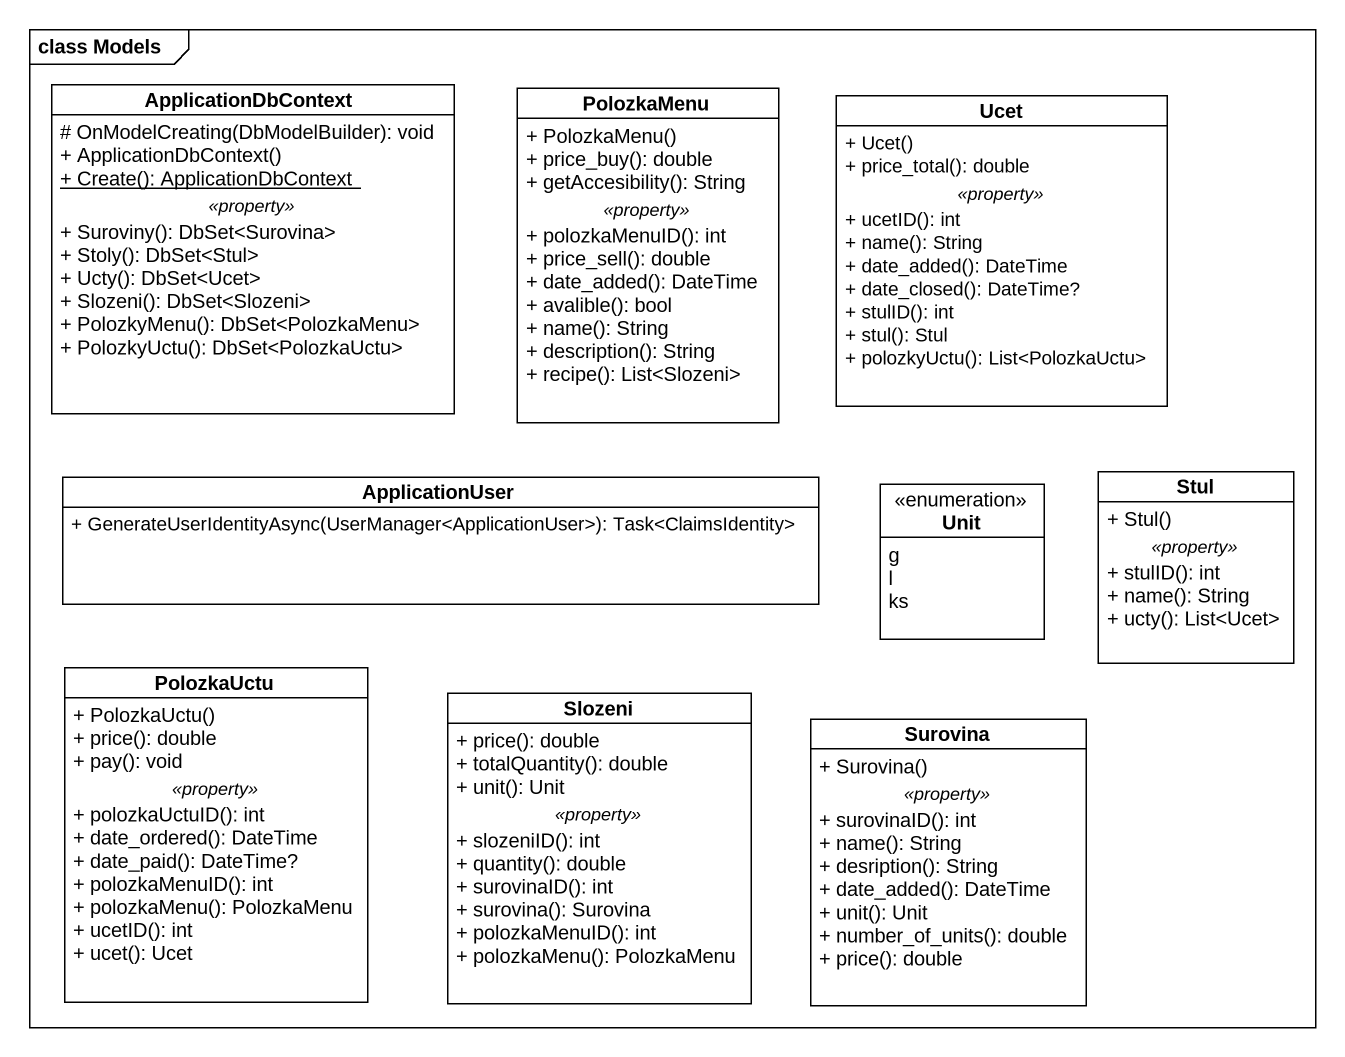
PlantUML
@startuml
mainframe class Models
hide circle
hide empty members
skinparam classAttributeIconSize 0
class ApplicationDbContext {
  # OnModelCreating(DbModelBuilder): void
  + ApplicationDbContext()
  {static} + Create(): ApplicationDbContext
  .. <<property>> ..
  + Suroviny(): DbSet<Surovina>
  + Stoly(): DbSet<Stul>
  + Ucty(): DbSet<Ucet>
  + Slozeni(): DbSet<Slozeni>
  + PolozkyMenu(): DbSet<PolozkaMenu>
  + PolozkyUctu(): DbSet<PolozkaUctu>
}
class PolozkaMenu {
  + PolozkaMenu()
  + price_buy(): double
  + getAccesibility(): String
  .. <<property>> ..
  + polozkaMenuID(): int
  + price_sell(): double
  + date_added(): DateTime
  + avalible(): bool
  + name(): String
  + description(): String
  + recipe(): List<Slozeni>
}
class Ucet {
  + Ucet()
  + price_total(): double
  .. <<property>> ..
  + ucetID(): int
  + name(): String
  + date_added(): DateTime
  + date_closed(): DateTime?
  + stulID(): int
  + stul(): Stul
  + polozkyUctu(): List<PolozkaUctu>
}
class ApplicationUser {
  + GenerateUserIdentityAsync(UserManager<ApplicationUser>): Task<ClaimsIdentity>
}
enum Unit {
  g
  l
  ks
}
class Stul {
  + Stul()
  .. <<property>> ..
  + stulID(): int
  + name(): String
  + ucty(): List<Ucet>
}
class PolozkaUctu {
  + PolozkaUctu()
  + price(): double
  + pay(): void
  .. <<property>> ..
  + polozkaUctuID(): int
  + date_ordered(): DateTime
  + date_paid(): DateTime?
  + polozkaMenuID(): int
  + polozkaMenu(): PolozkaMenu
  + ucetID(): int
  + ucet(): Ucet
}
class Slozeni {
  + price(): double
  + totalQuantity(): double
  + unit(): Unit
  .. <<property>> ..
  + slozeniID(): int
  + quantity(): double
  + surovinaID(): int
  + surovina(): Surovina
  + polozkaMenuID(): int
  + polozkaMenu(): PolozkaMenu
}
class Surovina {
  + Surovina()
  .. <<property>> ..
  + surovinaID(): int
  + name(): String
  + desription(): String
  + date_added(): DateTime
  + unit(): Unit
  + number_of_units(): double
  + price(): double
}
@enduml
